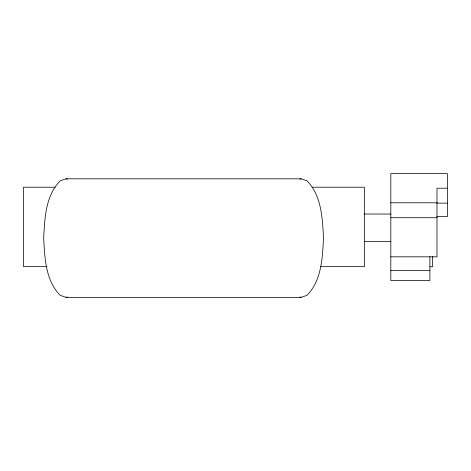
<?xml version="1.0" encoding="UTF-8"?>
<svg xmlns="http://www.w3.org/2000/svg" width="471" height="471" viewBox="0 0 471 471"><rect width="100%" height="100%" fill="white"/><g stroke="black" fill="none" stroke-linecap="round" stroke-linejoin="round"><path stroke-width="0.71" d="M65.999 178.809L60.223 180.829C45.51 195.624 44.704 218.45 43.673 238.085C44.704 257.714 45.51 280.539 60.223 295.335L65.999 297.354L301.169 297.354L306.951 295.335C321.658 280.539 322.464 257.714 323.495 238.085C322.464 218.45 321.658 195.624 306.951 180.829L301.169 178.809L65.999 178.809L67.282 179.263M299.886 179.263L301.169 178.809M65.999 297.354L67.282 296.907M55.131 187.217L23.55 187.217L23.55 266.657L47.053 266.657M312.196 187.217L364.342 187.217L364.342 266.657L320.274 266.657M447.45 188.217L436.982 188.217L436.982 256.825L390.824 256.825M390.824 202.795L436.982 202.795M436.982 203.142L447.45 203.142M364.342 214.034L390.824 214.034M436.982 216.519L447.45 216.519L447.45 173.646L390.824 173.646L390.824 280.563L429.899 280.563L429.899 256.671M390.824 217.72L436.982 217.72M364.342 241.511L390.824 241.511M429.899 266.78L432.531 266.78L432.531 256.583M390.824 270.607L429.899 270.607M299.886 296.907L301.169 297.354"/></g></svg>
